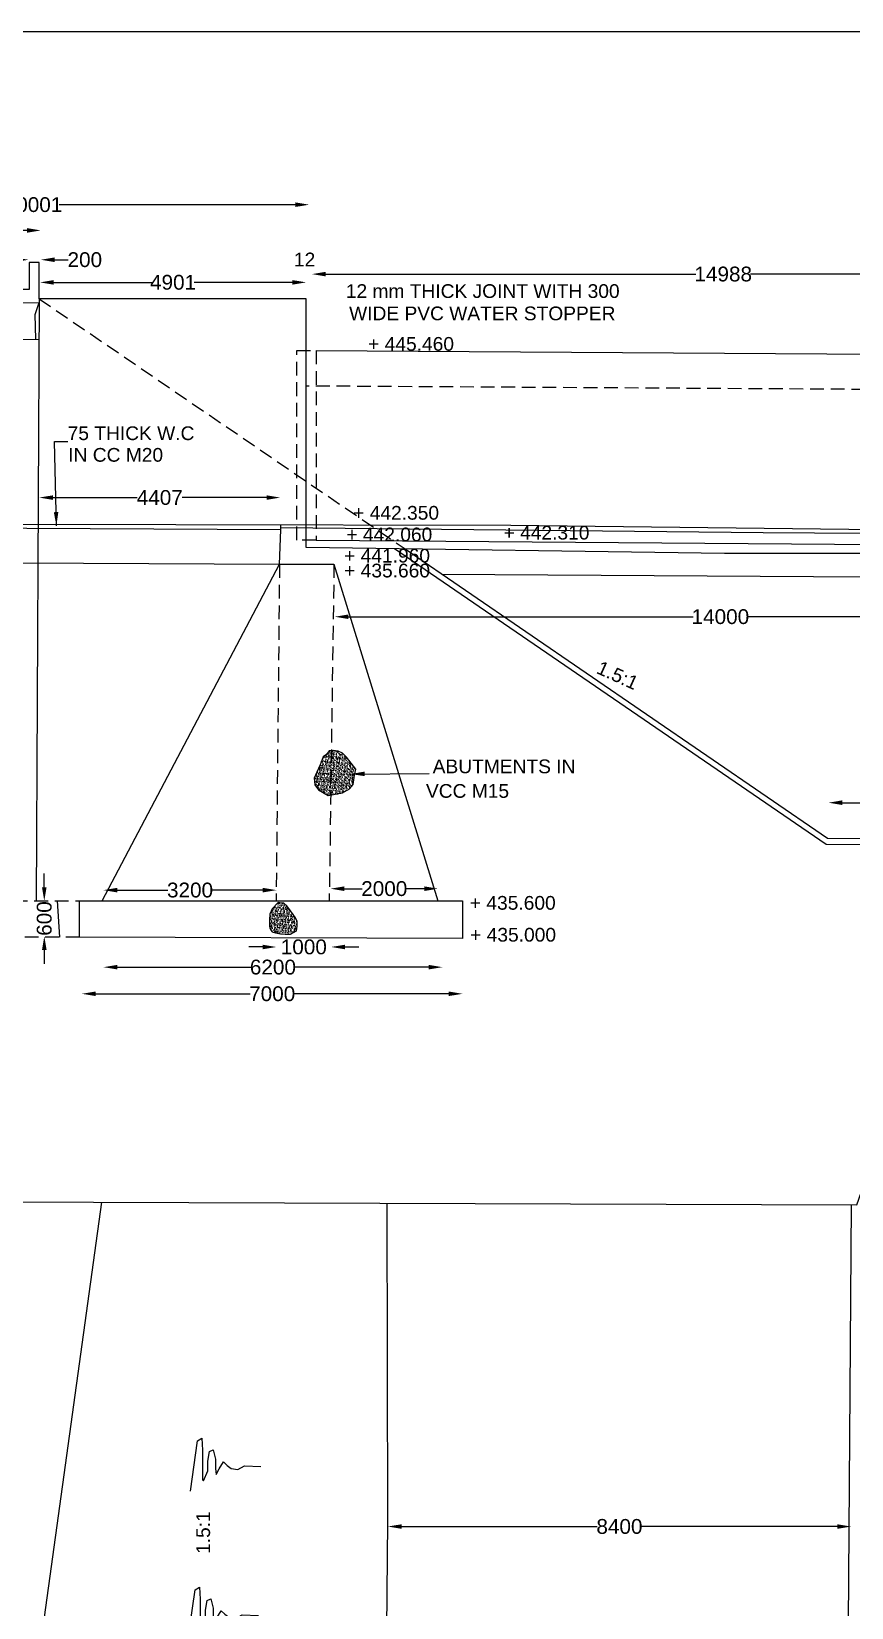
# Model space of a CAD drawing. Header units: millimetres. Extents: x 1761 to 117787, y 1869 to 85529.
# Drawn here: x 28456 to 43387, y 56816 to 85529 of the extents above; entities that cross this region are included whole.
import ezdxf

# ---------------------------------------------------------------- set-up
doc = ezdxf.new("R2010")
doc.units = ezdxf.units.MM
doc.header["$MEASUREMENT"] = 0
doc.linetypes.add('DASHED', pattern=[0.75, 0.5, -0.25])
for name, color, linetype in [('DIM', 7, 'Continuous'), ('DWG', 7, 'Continuous'), ('TXT', 7, 'Continuous')]:
    doc.layers.add(name, color=color, linetype=linetype)
doc.styles.get("Standard").update_dxf_attribs({"font": 'arial.ttf'})
doc.dimstyles.new('Civil', dxfattribs={"dimtxt": 270, "dimasz": 250, "dimexe": 0.1, "dimexo": 0.0625, "dimgap": 0.09, "dimtad": 0, "dimdec": 0, "dimzin": 12, "dimdsep": 46, "dimtxsty": 'Standard', "dimcen": 0.1, "dimse1": 1, "dimse2": 1, "dimadec": 0, "dimazin": 2, "dimtfac": 1, "dimtdec": 0, "dimtofl": 0, "dimtmove": 0, "dimatfit": 3, "dimfxl": 1, "dimfrac": 1, "dimtolj": 1, "dimtzin": 0, "dimarcsym": 0})
pattern_1 = [(50, (0, 0), (71.72602, -6.275213), [7.5, -82.5]), (355, (0, 0), (-13.87513, 75.21921), [6, -66]), (100.45144, (5.98, -0.52), (57.850885, 68.944), [6.37402, -70.11421]), (46.1842, (0, 20), (106.72413, -16.55193), [11.25, -123.75]), (96.63564, (8.89, 18.62), (93.4662, 97.41186), [9.56103, -105.17138]), (351.18416, (0, 20), (93.4662, 97.41186), [9, -99]), (21, (10, 15), (59.690705, -40.26189), [7.5, -82.5]), (326, (10, 15), (24.33153, 72.515005), [6, -66]), (71.45144, (14.974, 11.645), (84.02224, 32.253115), [6.37402, -70.11421]), (37.5, (0, 0), (1.2159855, 33.289385), [0, -65.2, 0, -67, 0, -66.25]), (7.5, (0, 0), (26.306954, 39.441171), [0, -38.2, 0, -63.7, 0, -25.25]), (327.5, (-22.3, 0), (53.382244, -2.255487), [0, -25, 0, -78, 0, -103.5]), (317.5, (-32.3, 0), (58.318617, 10.010498), [0, -32.5, 0, -51.8, 0, -73.5])]

# ---------------------------------------------------------------- blocks, each defined once
blk = doc.blocks.new('*D6')
at = {"layer": 'Defpoints', "color": 0, "transparency": 16777216}
for p in [(28398, 81291), (28625, 81371), (28625, 81291)]:
    blk.add_point(p, dxfattribs=at)
at = {"layer": 'DIM', "color": 0, "lineweight": -2, "transparency": 16777216}
for p, q in [((28148, 81371), (27898, 81371)), ((28875, 81371), (29125, 81371))]:
    blk.add_line(p, q, dxfattribs=at)
at = {"layer": 'DIM', "color": 0, "transparency": 16777216}
for points in [[(28148, 81413), (28148, 81329), (28398, 81371)], [(28875, 81413), (28875, 81329), (28625, 81371)]]:
    blk.add_solid(points, dxfattribs=at)
at = {"layer": 'DIM', "color": 0, "transparency": 16777216, "insert": (29426, 81371), "char_height": 270, "attachment_point": 5}
blk.add_mtext('\\A1;200', dxfattribs=at)
blk = doc.blocks.new('*D7')
at = {"layer": 'Defpoints', "color": 0, "transparency": 16777216}
for p in [(23525, 81852), (28625, 81906), (28625, 81852)]:
    blk.add_point(p, dxfattribs=at)
at = {"layer": 'DIM', "color": 0, "lineweight": -2, "transparency": 16777216}
for p, q in [((23775, 81906), (25673, 81906)), ((28375, 81906), (26478, 81906))]:
    blk.add_line(p, q, dxfattribs=at)
at = {"layer": 'DIM', "color": 0, "transparency": 16777216}
for points in [[(23775, 81947), (23775, 81864), (23525, 81906)], [(28375, 81947), (28375, 81864), (28625, 81906)]]:
    blk.add_solid(points, dxfattribs=at)
at = {"layer": 'DIM', "color": 0, "transparency": 16777216, "insert": (26075, 81906), "char_height": 270, "attachment_point": 5}
blk.add_mtext('\\A1;5100', dxfattribs=at)
blk = doc.blocks.new('*D8')
at = {"layer": 'Defpoints', "color": 0, "transparency": 16777216}
for p in [(23472, 82415), (33511, 82415), (33511, 82374)]:
    blk.add_point(p, dxfattribs=at)
at = {"layer": 'DIM', "color": 0, "lineweight": -2, "transparency": 16777216}
for p, q in [((23722, 82374), (28022, 82374)), ((33261, 82374), (28961, 82374))]:
    blk.add_line(p, q, dxfattribs=at)
at = {"layer": 'DIM', "color": 0, "transparency": 16777216}
for points in [[(23722, 82416), (23722, 82333), (23472, 82374)], [(33261, 82416), (33261, 82333), (33511, 82374)]]:
    blk.add_solid(points, dxfattribs=at)
at = {"layer": 'DIM', "color": 0, "transparency": 16777216, "insert": (28492, 82374), "char_height": 270, "attachment_point": 5}
blk.add_mtext('\\A1;10001', dxfattribs=at)
blk = doc.blocks.new('*D10')
at = {"layer": 'Defpoints', "color": 0, "transparency": 16777216}
for p in [(28610, 80909), (33457, 80959), (33457, 80909)]:
    blk.add_point(p, dxfattribs=at)
at = {"layer": 'DIM', "color": 0, "lineweight": -2, "transparency": 16777216}
for p, q in [((28860, 80959), (30651, 80959)), ((33207, 80959), (31416, 80959))]:
    blk.add_line(p, q, dxfattribs=at)
at = {"layer": 'DIM', "color": 0, "transparency": 16777216}
for points in [[(28860, 81000), (28860, 80917), (28610, 80959)], [(33207, 81000), (33207, 80917), (33457, 80959)]]:
    blk.add_solid(points, dxfattribs=at)
at = {"layer": 'DIM', "color": 0, "transparency": 16777216, "insert": (31033, 80959), "char_height": 270, "attachment_point": 5}
blk.add_mtext('\\A1;4901', dxfattribs=at)
blk = doc.blocks.new('*D11')
at = {"layer": 'Defpoints', "color": 0, "transparency": 16777216}
for p in [(48539, 81109), (33564, 80905), (48539, 80905)]:
    blk.add_point(p, dxfattribs=at)
at = {"layer": 'DIM', "color": 0, "lineweight": -2, "transparency": 16777216}
for p, q in [((33814, 81109), (40556, 81109)), ((48289, 81109), (41547, 81109))]:
    blk.add_line(p, q, dxfattribs=at)
at = {"layer": 'DIM', "color": 0, "transparency": 16777216}
for points in [[(33814, 81151), (33814, 81067), (33564, 81109)], [(48289, 81151), (48289, 81067), (48539, 81109)]]:
    blk.add_solid(points, dxfattribs=at)
at = {"layer": 'DIM', "color": 0, "transparency": 16777216, "insert": (41052, 81109), "char_height": 270, "attachment_point": 5}
blk.add_mtext('\\A1;14988', dxfattribs=at)
blk = doc.blocks.new('*D42')
at = {"layer": 'Defpoints', "color": 0, "transparency": 16777216}
for p in [(42968, 71497), (54045, 71497), (54045, 71479)]:
    blk.add_point(p, dxfattribs=at)
at = {"layer": 'DIM', "color": 0, "lineweight": -2, "transparency": 16777216}
for p, q in [((43218, 71479), (48011, 71479)), ((53795, 71479), (49001, 71479))]:
    blk.add_line(p, q, dxfattribs=at)
at = {"layer": 'DIM', "color": 0, "transparency": 16777216}
for points in [[(43218, 71521), (43218, 71437), (42968, 71479)], [(53795, 71521), (53795, 71437), (54045, 71479)]]:
    blk.add_solid(points, dxfattribs=at)
at = {"layer": 'DIM', "color": 0, "transparency": 16777216, "insert": (48506, 71479), "char_height": 270, "attachment_point": 5}
blk.add_mtext('\\A1;11000', dxfattribs=at)
blk = doc.blocks.new('*D46')
at = {"layer": 'Defpoints', "color": 0, "transparency": 16777216}
for p in [(33977, 75121), (48024, 75121), (48024, 74867)]:
    blk.add_point(p, dxfattribs=at)
at = {"layer": 'DIM', "color": 0, "lineweight": -2, "transparency": 16777216}
for p, q in [((34227, 74867), (40505, 74867)), ((47774, 74867), (41495, 74867))]:
    blk.add_line(p, q, dxfattribs=at)
at = {"layer": 'DIM', "color": 0, "transparency": 16777216}
for points in [[(34227, 74908), (34227, 74825), (33977, 74867)], [(47774, 74908), (47774, 74825), (48024, 74867)]]:
    blk.add_solid(points, dxfattribs=at)
at = {"layer": 'DIM', "color": 0, "transparency": 16777216, "insert": (41000, 74867), "char_height": 270, "attachment_point": 5}
blk.add_mtext('\\A1;14000', dxfattribs=at)
blk = doc.blocks.new('*D47')
at = {"layer": 'Defpoints', "color": 0, "transparency": 16777216}
for p in [(29373, 68023), (36304, 68023), (36304, 67997)]:
    blk.add_point(p, dxfattribs=at)
at = {"layer": 'DIM', "color": 0, "lineweight": -2, "transparency": 16777216}
for p, q in [((29623, 67997), (32437, 67997)), ((36054, 67997), (33240, 67997))]:
    blk.add_line(p, q, dxfattribs=at)
at = {"layer": 'DIM', "color": 0, "transparency": 16777216}
for points in [[(29623, 68039), (29623, 67956), (29373, 67997)], [(36054, 68039), (36054, 67956), (36304, 67997)]]:
    blk.add_solid(points, dxfattribs=at)
at = {"layer": 'DIM', "color": 0, "transparency": 16777216, "insert": (32838, 67997), "char_height": 270, "attachment_point": 5}
blk.add_mtext('\\A1;7000', dxfattribs=at)
blk = doc.blocks.new('*D48')
at = {"layer": 'Defpoints', "color": 0, "transparency": 16777216}
for p in [(29767, 68456), (35936, 68482), (35936, 68456)]:
    blk.add_point(p, dxfattribs=at)
at = {"layer": 'DIM', "color": 0, "lineweight": -2, "transparency": 16777216}
for p, q in [((30017, 68482), (32448, 68482)), ((35686, 68482), (33255, 68482))]:
    blk.add_line(p, q, dxfattribs=at)
at = {"layer": 'DIM', "color": 0, "transparency": 16777216}
for points in [[(30017, 68524), (30017, 68441), (29767, 68482)], [(35686, 68524), (35686, 68441), (35936, 68482)]]:
    blk.add_solid(points, dxfattribs=at)
at = {"layer": 'DIM', "color": 0, "transparency": 16777216, "insert": (32851, 68482), "char_height": 270, "attachment_point": 5}
blk.add_mtext('\\A1;6200', dxfattribs=at)
blk = doc.blocks.new('*D49')
at = {"layer": 'Defpoints', "color": 0, "transparency": 16777216}
for p in [(35857, 69912), (33902, 69676), (35857, 69676)]:
    blk.add_point(p, dxfattribs=at)
at = {"layer": 'DIM', "color": 0, "lineweight": -2, "transparency": 16777216}
for p, q in [((34152, 69912), (34474, 69912)), ((35607, 69912), (35285, 69912))]:
    blk.add_line(p, q, dxfattribs=at)
at = {"layer": 'DIM', "color": 0, "transparency": 16777216}
for points in [[(34152, 69954), (34152, 69870), (33902, 69912)], [(35607, 69954), (35607, 69870), (35857, 69912)]]:
    blk.add_solid(points, dxfattribs=at)
at = {"layer": 'DIM', "color": 0, "transparency": 16777216, "insert": (34879, 69912), "char_height": 270, "attachment_point": 5}
blk.add_mtext('\\A1;2000', dxfattribs=at)
blk = doc.blocks.new('*D50')
at = {"layer": 'Defpoints', "color": 0, "transparency": 16777216}
for p in [(32917, 69886), (29767, 69676), (32917, 69676)]:
    blk.add_point(p, dxfattribs=at)
at = {"layer": 'DIM', "color": 0, "lineweight": -2, "transparency": 16777216}
for p, q in [((30017, 69886), (30939, 69886)), ((32667, 69886), (31744, 69886))]:
    blk.add_line(p, q, dxfattribs=at)
at = {"layer": 'DIM', "color": 0, "transparency": 16777216}
for points in [[(30017, 69927), (30017, 69844), (29767, 69886)], [(32667, 69927), (32667, 69844), (32917, 69886)]]:
    blk.add_solid(points, dxfattribs=at)
at = {"layer": 'DIM', "color": 0, "transparency": 16777216, "insert": (31342, 69886), "char_height": 270, "attachment_point": 5}
blk.add_mtext('\\A1;3200', dxfattribs=at)
blk = doc.blocks.new('*D51')
at = {"layer": 'Defpoints', "color": 0, "transparency": 16777216}
for p in [(28688, 69689), (28806, 69689), (28806, 69046)]:
    blk.add_point(p, dxfattribs=at)
at = {"layer": 'DIM', "color": 0, "lineweight": -2, "transparency": 16777216}
for p, q in [((28688, 69939), (28688, 70189)), ((28688, 68796), (28688, 68546))]:
    blk.add_line(p, q, dxfattribs=at)
at = {"layer": 'DIM', "color": 0, "transparency": 16777216}
for points in [[(28646, 69939), (28730, 69939), (28688, 69689)], [(28646, 68796), (28730, 68796), (28688, 69046)]]:
    blk.add_solid(points, dxfattribs=at)
at = {"layer": 'DIM', "color": 0, "transparency": 16777216, "insert": (28688, 69368), "char_height": 270, "attachment_point": 5, "rotation": 90}
blk.add_mtext('\\A1;600', dxfattribs=at)
blk = doc.blocks.new('*D52')
at = {"layer": 'Defpoints', "color": 0, "transparency": 16777216}
for p in [(32915, 68823), (33913, 68850), (33913, 68823)]:
    blk.add_point(p, dxfattribs=at)
at = {"layer": 'DIM', "color": 0, "lineweight": -2, "transparency": 16777216}
for p, q in [((32665, 68850), (32415, 68850)), ((34163, 68850), (34413, 68850))]:
    blk.add_line(p, q, dxfattribs=at)
at = {"layer": 'DIM', "color": 0, "transparency": 16777216}
for points in [[(32665, 68891), (32665, 68808), (32915, 68850)], [(34163, 68891), (34163, 68808), (33913, 68850)]]:
    blk.add_solid(points, dxfattribs=at)
at = {"layer": 'DIM', "color": 0, "transparency": 16777216, "insert": (33414, 68850), "char_height": 270, "attachment_point": 5}
blk.add_mtext('\\A1;1000', dxfattribs=at)
blk = doc.blocks.new('*D53')
at = {"layer": 'Defpoints', "color": 0, "transparency": 16777216}
for p in [(28596, 77025), (32985, 77038), (32985, 77025)]:
    blk.add_point(p, dxfattribs=at)
at = {"layer": 'DIM', "color": 0, "lineweight": -2, "transparency": 16777216}
for p, q in [((28846, 77038), (30382, 77038)), ((32735, 77038), (31199, 77038))]:
    blk.add_line(p, q, dxfattribs=at)
at = {"layer": 'DIM', "color": 0, "transparency": 16777216}
for points in [[(28846, 77079), (28846, 76996), (28596, 77038)], [(32735, 77079), (32735, 76996), (32985, 77038)]]:
    blk.add_solid(points, dxfattribs=at)
at = {"layer": 'DIM', "color": 0, "transparency": 16777216, "insert": (30791, 77038), "char_height": 270, "attachment_point": 5}
blk.add_mtext('\\A1;4407', dxfattribs=at)
blk = doc.blocks.new('*D114')
at = {"layer": 'Defpoints', "color": 0, "transparency": 16777216}
for p in [(34944, 58409), (43380, 58409), (43380, 58291)]:
    blk.add_point(p, dxfattribs=at)
at = {"layer": 'DIM', "color": 0, "lineweight": -2, "transparency": 16777216}
for p, q in [((35194, 58291), (38759, 58291)), ((43130, 58291), (39565, 58291))]:
    blk.add_line(p, q, dxfattribs=at)
at = {"layer": 'DIM', "color": 0, "transparency": 16777216}
for points in [[(35194, 58332), (35194, 58249), (34944, 58291)], [(43130, 58332), (43130, 58249), (43380, 58291)]]:
    blk.add_solid(points, dxfattribs=at)
at = {"layer": 'DIM', "color": 0, "transparency": 16777216, "insert": (39162, 58291), "char_height": 270, "attachment_point": 5}
blk.add_mtext('\\A1;8400', dxfattribs=at)

msp = doc.modelspace()

# ---------------------------------------------------------------- hatches: boundary and pattern name
at = {"layer": 'DWG'}
h = msp.add_hatch(dxfattribs=at)
h.set_pattern_fill('AR-CONC', color=256, scale=10)
h.set_pattern_definition(pattern_1)
h.paths.add_polyline_path([(34121.1, 72383.1), (34039.9, 72419.1), (33949.7, 72432.6), (33877.5, 72423.6), (33827.9, 72356.1), (33764.8, 72315.5), (33710.6, 72171.4), (33652, 72036.2), (33602.4, 71928.1), (33615.9, 71806.4), (33683.6, 71711.8), (33859.5, 71608.2), (34121.1, 71657.8), (34247.4, 71729.9), (34310.5, 71811), (34337.6, 71977.6), (34360.2, 72090.3), (34274.5, 72198.4), (34193.3, 72306.5)])
h = msp.add_hatch(dxfattribs=at)
h.set_pattern_fill('AR-CONC', color=256, scale=10)
h.set_pattern_definition(pattern_1)
h.paths.add_polyline_path([(33170, 69511.3), (33101.9, 69597.3), (33048.1, 69651), (33012.3, 69651), (32947.7, 69658.1), (32840.1, 69547.1), (32797.1, 69446.8), (32789.9, 69342.9), (32789.9, 69278.5), (32789.9, 69231.9), (32797.1, 69192.5), (32811.4, 69156.7), (32840.1, 69128), (32901.1, 69110.1), (32947.4, 69100.5), (33205.4, 69100.5), (33281.2, 69145.9), (33295.6, 69228.3), (33295.6, 69314.3), (33259.7, 69382.3), (33220.3, 69439.7)])

# ---------------------------------------------------------------- linework, layer by layer
msp.add_lwpolyline([(117771.1, 1869.6), (1761.4, 1869.6), (1761.4, 85529.2), (117771.1, 85529.2)], close=True)
for points in [[(28594.9, 80660.2), (28594.9, 81321.7), (28414.2, 81321.7), (28414.2, 80828.4), (28187.2, 80828.4), (28187.2, 80584.6), (28594.5, 80590.2)], [(14482, 76547.1), (14458.2, 75587.7), (14890.8, 75587.7), (15104.8, 75915.4), (32971.9, 75823.1), (32997.8, 76450.6), (14482, 76547.1), (14482, 80739.5), (9431.1, 80701.5), (4126.3, 80701.5), (4126.3, 81000.4)], [(28531.8, 79921.3), (28520.8, 80371.8), (28594.5, 80590.2)], [(64024.8, 75947.9), (50683.2, 76019.2), (41075.2, 76019.2), (33456.1, 76128), (33456.1, 80660.2), (28594.9, 80660.2), (28537.6, 69692.5)], [(23486, 79894.3), (28591, 79921.6)], [(33636.5, 79718.9), (63388.4, 79522.8)], [(4121.8, 76605.2), (24973.7, 76560.6), (37185.9, 76535), (45901.6, 76430.9), (53242.7, 76430.9), (65043.4, 76332.5), (69982.7, 76332.5), (71062.9, 74561.6), (82272.4, 74484.8), (84585.5, 74484.8), (84515.9, 69361)], [(32997.8, 76450.6), (32997.8, 76543.8)], [(32997.8, 76490.7), (41776.2, 76399.3), (47392.4, 76362.6), (52528.7, 76362.6), (59281.3, 76298.7), (65389.6, 76247.2), (69392.8, 76247.2), (69294, 69453.3)], [(33636.5, 76263.6), (51735.8, 76124), (63509.6, 76048.8)], [(61929.9, 75959.1), (54022.6, 70653.5), (42925.5, 70718.2), (35065.4, 76105)], [(35259.1, 76102.3), (42950.6, 70834.5), (53985.3, 70770.9), (61918, 76058.9)], [(29742.7, 69691.8), (32971.9, 75823.1), (33963.4, 75823.1), (35853.1, 69691.8)], [(35928.8, 75643.6), (61057.1, 75485.1)], [(28920, 69692.2), (28962.3, 69030.3)], [(3514.5, 7687.5), (3899.8, 55081.9), (3941.6, 64247.2), (8658.7, 64205.9), (9141.4, 65514.6), (9955.2, 63076.3), (10341.4, 64233.5), (19194.4, 64233.5), (19649.6, 65459.1), (20477.2, 63158.6), (20890.9, 64233.1), (43486.8, 64149.9), (43928.2, 65417.3), (44700.6, 63061.6), (45100.5, 64149.9), (53472.7, 64149.9), (53896.2, 65404.3), (54723.8, 62965.9), (55109.9, 64068), (61344.2, 64068), (61840.8, 65307.8), (62654.5, 62938.4), (63026.9, 64040.4), (83392.7, 63914.1)], [(28140.5, 18467.1), (28140.5, 30739.3), (28248.6, 38326.4), (28434.5, 51460.9), (28434.5, 54794.8), (29735.3, 64200.5)], [(34414.7, 45421.4), (34839.4, 47299.5), (34943, 58374.9), (34931.7, 64181.4)], [(43384.6, 64150.3), (43259.4, 47200.7), (42722.4, 44733.5)], [(31348.4, 58935.3), (31479.9, 59854.7), (31556.6, 59898.5), (31567.5, 59679.6), (31567.5, 59515.4), (31567.5, 59296.5), (31567.5, 59143.2), (31589.4, 59121.3), (31666.1, 59307.4), (31666.1, 59482.5), (31699, 59657.7), (31764.7, 59690.5), (31808.5, 59515.4), (31808.5, 59351.2), (31819.5, 59241.7), (31874.3, 59340.3), (31951, 59471.6), (32016.7, 59405.9), (32093.4, 59351.2), (32213.9, 59329.3), (32334.4, 59395), (32630.2, 59384)], [(31304.6, 56220.8), (31436, 57140.2), (31512.7, 57184), (31523.7, 56965.1), (31523.7, 56800.9), (31523.7, 56582), (31523.7, 56428.7), (31545.6, 56406.8), (31622.3, 56592.9), (31622.3, 56768), (31655.2, 56943.2), (31720.9, 56976), (31764.7, 56800.9), (31764.7, 56636.7), (31775.7, 56527.2), (31830.4, 56625.8), (31907.1, 56757.1), (31972.9, 56691.4), (32049.6, 56636.7), (32170.1, 56614.8), (32290.6, 56680.5), (32586.4, 56669.5)]]:
    msp.add_lwpolyline(points, dxfattribs=at)
at = {"layer": 'DWG', "linetype": 'DASHED', "ltscale": 500}
for points in [[(28594.9, 80660.2), (35259.1, 76102.3)], [(63509.6, 78888.1), (33456.1, 79069.9)], [(32971.9, 75823.1), (32909.4, 69691.8)], [(33963.4, 75823.1), (33876.7, 69691.8)], [(29331.7, 69030.3), (12755.7, 69030.3), (12755.7, 69705.2), (29331.7, 69691.8)]]:
    msp.add_lwpolyline(points, dxfattribs=at)
msp.add_lwpolyline([(33287.5, 79718.9), (33636.5, 79718.9), (33636.5, 76263.6), (33287.5, 76263.6)], close=True, dxfattribs=at)
at = {"layer": 'DWG'}
for points in [[(33764.8, 72315.5), (33710.6, 72171.4), (33652, 72036.2), (33602.4, 71928.1), (33615.9, 71806.4), (33683.6, 71711.8), (33859.5, 71608.2), (34121.1, 71657.8), (34247.4, 71729.9), (34310.5, 71811), (34337.6, 71977.6), (34360.2, 72090.3), (34274.5, 72198.4), (34193.3, 72306.5), (34121.1, 72383.1), (34039.9, 72419.1), (33949.7, 72432.6), (33877.5, 72423.6), (33827.9, 72356.1)], [(29331.7, 69691.8), (36306, 69691.8), (36306, 69006.1), (29331.7, 69030.3)], [(32947.7, 69658.1), (32840.1, 69547.1), (32797.1, 69446.8), (32789.9, 69342.9), (32789.9, 69278.5), (32789.9, 69231.9), (32797.1, 69192.5), (32811.4, 69156.7), (32840.1, 69128), (32901.1, 69110.1), (32987.1, 69092.2), (33076.8, 69081.5), (33173.6, 69081.5), (33281.2, 69145.9), (33295.6, 69228.3), (33295.6, 69314.3), (33259.7, 69382.3), (33220.3, 69439.7), (33170, 69511.3), (33101.9, 69597.3), (33048.1, 69651), (33012.3, 69651)]]:
    msp.add_lwpolyline(points, close=True, dxfattribs=at)

# ---------------------------------------------------------------- texts
at = {"layer": 'TXT'}
for s, p in [('12', (33233.8, 81250.8)), ('12 mm THICK JOINT WITH 300', (34178.9, 80675.3)), ('WIDE PVC WATER STOPPER', (34238.5, 80268.7)), ('+ 445.460', (34585.9, 79713.2)), ('75 THICK W.C', (29113.1, 78085.3)), ('IN CC M20', (29124.4, 77691.3)), ('+ 442.350', (34313.5, 76635.3)), ('+ 442.060', (34190.2, 76240.9)), ('+ 442.310', (37052.1, 76273.7)), ('+ 441.960', (34149, 75854.7)), ('+ 435.660', (34149, 75583.6)), ('ABUTMENTS IN', (35760.7, 72015.5)), ('VCC M15', (35638.4, 71567.8)), ('+ 435.600', (36437.9, 69529.1)), ('+ 435.000', (36443.7, 68948.2))]:
    msp.add_text(s, height=250, dxfattribs=at).set_placement(p)
for rotation, p in [(335.71523, (38723.9, 73845.5)), (90, (31706.4, 57791.6))]:
    msp.add_text('1.5:1', height=250, rotation=rotation, dxfattribs=at).set_placement(p)

# ---------------------------------------------------------------- dimensions: what is measured, and where the dimension line sits
at = {"layer": 'DIM'}
for p1, p2, distance, text, picture, middle in [((23471.8, 82414.5), (33511.4, 82414.5), -40.1, '10001', '*D8', (28491.6, 82374.4)), ((28397.9, 81290.6), (28625.5, 81290.6), 80.2, '200', '*D6', (29425.7, 81370.8)), ((33564, 80904.7), (48539, 80904.7), 204.4, '14988', '*D11', (41051.5, 81109)), ((28610, 80908.8), (33456.6, 80908.8), 50, '4901', '*D10', (31033.3, 80958.8)), ((28595.9, 77024.6), (32985.1, 77024.6), 13.2, '4407', '*D53', (30790.5, 77037.7)), ((33976.9, 75121.5), (48023.6, 75121.5), -254.8, '14000', '*D46', (41000.3, 74866.6)), ((42967.8, 71497.4), (54044.9, 71497.4), -18.2, '11000', '*D42', (48506.4, 71479.2)), ((28806.2, 69046.4), (28806.2, 69689), 118.1, '600', '*D51', (28688, 69367.7)), ((29766.6, 69675.9), (32917, 69675.9), 209.8, '3200', '*D50', (31341.8, 69885.7)), ((33901.5, 69675.9), (35857.4, 69675.9), 236.1, '2000', '*D49', (34879.5, 69912)), ((32914.9, 68823.4), (33912.5, 68823.4), 26.2, '1000', '*D52', (33413.7, 68849.6)), ((29766.6, 68456.2), (35936.2, 68456.2), 26.2, '6200', '*D48', (32851.4, 68482.4)), ((29372.7, 68023.4), (36303.8, 68023.4), -26.2, '7000', '*D47', (32838.3, 67997.2)), ((34944.2, 58409), (43380.1, 58409), -118.5, '8400', '*D114', (39162.1, 58290.5))]:
    dim = msp.add_aligned_dim(p1=p1, p2=p2, distance=distance, text=text, dimstyle='Civil', dxfattribs=at)
    dim.commit()
    dim.dimension.update_dxf_attribs({"geometry": picture, "text_midpoint": middle})
dim = msp.add_aligned_dim(p1=(23525.3, 81852.3), p2=(28625.5, 81852.3), distance=53.5, dimstyle='Civil', dxfattribs=at)
dim.commit()
dim.dimension.update_dxf_attribs({"geometry": '*D7', "text_midpoint": (26075.4, 81905.8)})

# ---------------------------------------------------------------- leaders
msp.add_leader([(34269.8, 72001.6), (35698.2, 72013.8)], dimstyle='Civil', override={"dimgap": 0.09, "dimtad": 0}, dxfattribs=at)
at = {"layer": 'TXT'}
msp.add_leader([(28908.3, 76522.7), (28874.9, 78060.5), (29117.5, 78060.5)], dimstyle='Civil', override={"dimgap": 0.09, "dimtad": 0}, dxfattribs=at)

doc.saveas('drawing.dxf')
